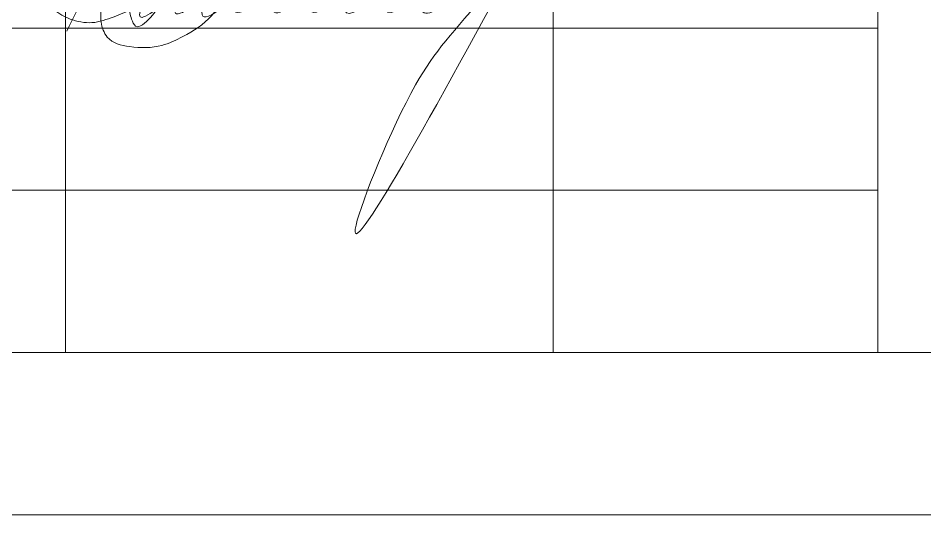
# Model space of a CAD drawing. Header units: millimetres. Extents: x 1982 to 10001982, y -1005230 to 4320529.
# Drawn here: x 2164967 to 2170548, y 1190781 to 1193842 of the extents above; entities that cross this region are included whole.
import ezdxf

# ---------------------------------------------------------------- set-up
doc = ezdxf.new("R2010")
doc.units = ezdxf.units.MM
doc.layers.add('Level 63', color=7, linetype='Continuous', lineweight=0)

msp = doc.modelspace()

# ---------------------------------------------------------------- linework, layer by layer
at = {"color": 5, "linetype": 'Continuous', "lineweight": 0}
msp.add_spline([(2165267.805, 1193762.88), (2165473.135, 1194232.515), (2165523.502, 1194420.486), (2165523.502, 1194526.894), (2165461.047, 1194589.349), (2165362.487, 1194589.349), (2165207.794, 1194500.037), (2165098.289, 1194360.461), (2165069.386, 1194279.684), (2165069.386, 1194142.451), (2165103.481, 1194015.206), (2165189.155, 1193893.811), (2165287.679, 1193836.928), (2165421.204, 1193814.642), (2165557.308, 1193851.111), (2165674.26, 1193904.303), (2165754.474, 1193966.303), (2165897.202, 1194213.514), (2166029.59, 1194485.641), (2166137.041, 1194706.497), (2166249.5, 1194901.281), (2166323.927, 1195005.603), (2166358.655, 1195014.909), (2166372.042, 1194964.948), (2166350.018, 1194882.753), (2166285.072, 1194793.072), (2165902.618, 1194056.211), (2165781.082, 1193845.705), (2165690.053, 1193793.149), (2165665.707, 1193835.319), (2165654.4, 1193877.516), (2165639.416, 1194028.457), (2165705.663, 1194275.696), (2165895.347, 1194689.082), (2166091.871, 1195029.472), (2165897.764, 1194634.846), (2166024.049, 1194746.032), (2165766.504, 1194299.952), (2165968.005, 1194561.001), (2166116.347, 1194646.646), (2166228.839, 1194616.504), (2166282.436, 1194496.247), (2166298.257, 1194302.406), (2166156.699, 1193856.766), (2165981.164, 1193728.188), (2165852.046, 1193674.322), (2165653.636, 1193666.818), (2165516.079, 1193725.14), (2165491.049, 1193768.493), (2165475.937, 1193869.722), (2165503.473, 1193972.487), (2165654.904, 1194027.655), (2165960.708, 1194301.602), (2165729.721, 1193847.145), (2165848.637, 1193915.802), (2166157.112, 1194224.276), (2166181.35, 1194314.734), (2165931.015, 1193881.142), (2166196.946, 1194083.113), (2166333.66, 1194328.932), (2166098.951, 1193862.877), (2166422.685, 1194118.071), (2166539.6, 1194328.932), (2166293.188, 1193893.777), (2166625.41, 1194105.79), (2166758.367, 1194328.932), (2166538.779, 1193889.231), (2166878.524, 1194162.22), (2166973.547, 1194328.932), (2166770.314, 1193895.631), (2167165.497, 1194279.714), (2167175.237, 1194304.145), (2166978.301, 1193919.528), (2167466.618, 1194373.45), (2167471.948, 1194393.344), (2167223.78, 1193912.421), (2167661.921, 1194373.634), (2167661.921, 1194431.524), (2167443.503, 1193935.851), (2168044.013, 1194385.564), (2168732.131, 1195371.718), (2169002.041, 1195952.759), (2167047.041, 1192566.6), (2167413.266, 1193430.561), (2167862.736, 1194011.745), (2168169.02, 1194318.029), (2168057.785, 1194125.364), (2167517.655, 1194060.625), (2168403.053, 1194145.753)], degree=3, dxfattribs=at)
at = {"layer": 'Level 63', "color": 7, "linetype": 'Continuous', "lineweight": 13}
for p, q in [((2165259.386, 1202781.247), (2165259.386, 1191781.247)), ((2168259.386, 1202781.247), (2168259.386, 1191781.247)), ((2170259.386, 1202781.247), (2170259.386, 1191781.247))]:
    msp.add_line(p, q, dxfattribs=at)
at = {"layer": 'Level 63', "color": 7, "linetype": 'Continuous', "lineweight": 0}
for p, q in [((2157259.386, 1193781.247), (2170259.386, 1193781.247)), ((2157259.386, 1192781.247), (2170259.386, 1192781.247))]:
    msp.add_line(p, q, dxfattribs=at)
at = {"layer": 'Level 63', "color": 7, "linetype": 'Continuous', "lineweight": 13}
msp.add_lwpolyline([(2069109.386, 1250181.247), (2195259.386, 1250181.247), (2195259.386, 1190781.247), (2069109.386, 1190781.247)], close=True, dxfattribs=at)
msp.add_3dface([(2073109.386, 1191781.247), (2194259.386, 1191781.247), (2194259.386, 1249181.247), (2073109.386, 1249181.247)], dxfattribs=at)

doc.saveas('drawing.dxf')
